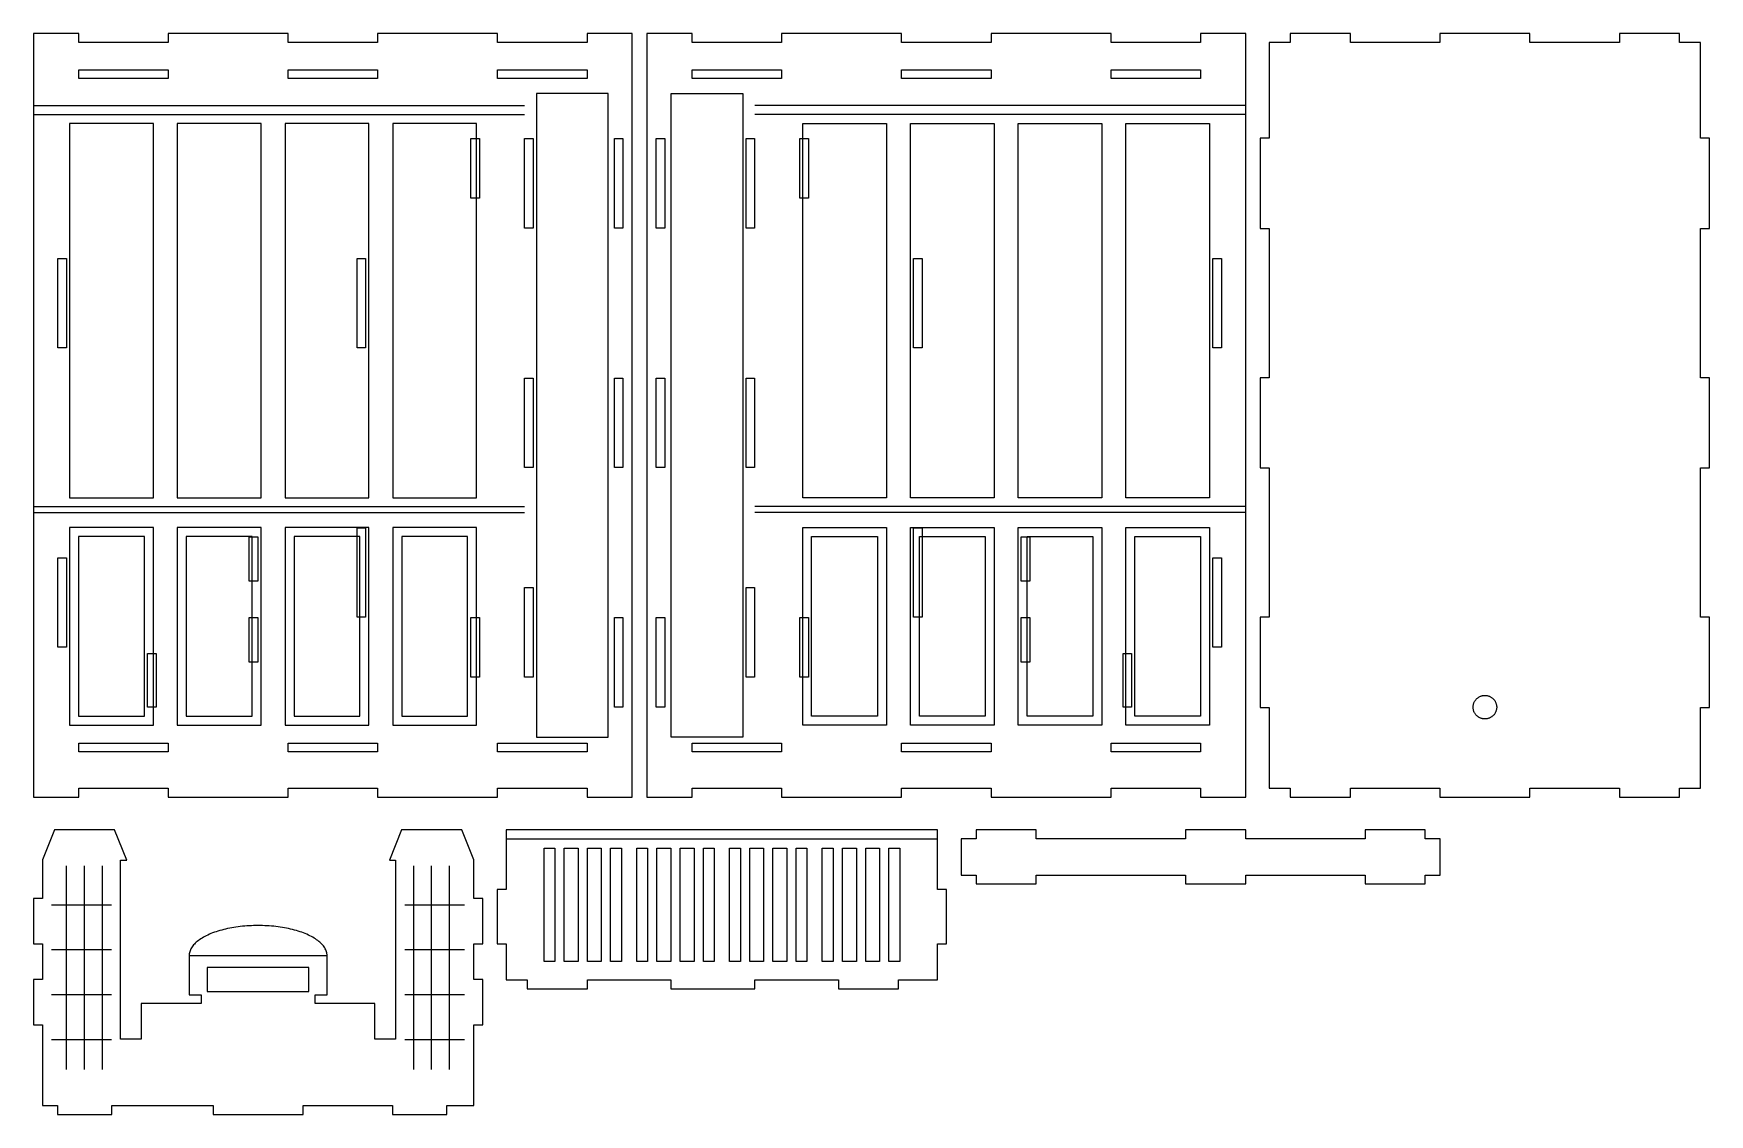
# Model space of a CAD drawing. Header units: millimetres. Extents: x 8 to 568, y 25 to 386.
import ezdxf

# ---------------------------------------------------------------- set-up
doc = ezdxf.new("R2010")
doc.units = ezdxf.units.MM
doc.layers.add('CORTE', color=1, linetype='Continuous')
doc.layers.add('GRABADO', color=5, linetype='Continuous')

msp = doc.modelspace()

# ---------------------------------------------------------------- linework, layer by layer
at = {"layer": 'CORTE'}
for points in [[(208.06, 386.06), (192.94, 386.06), (192.94, 383.06), (163.06, 383.06), (163.06, 386.06), (122.94, 386.06), (122.94, 383.06), (93.06, 383.06), (93.06, 386.06), (52.94, 386.06), (52.94, 383.06), (23.06, 383.06), (23.06, 386.06), (7.94, 386.06), (7.94, 130.94), (23.06, 130.94), (23.06, 133.94), (52.94, 133.94), (52.94, 130.94), (93.06, 130.94), (93.06, 133.94), (122.94, 133.94), (122.94, 130.94), (163.06, 130.94), (163.06, 133.94), (192.94, 133.94), (192.94, 130.94), (208.06, 130.94), (208.06, 386.06)], [(212.94, 386.06), (212.94, 130.94), (228.06, 130.94), (228.06, 133.94), (257.94, 133.94), (257.94, 130.94), (298.06, 130.94), (298.06, 133.94), (327.94, 133.94), (327.94, 130.94), (368.06, 130.94), (368.06, 133.94), (397.94, 133.94), (397.94, 130.94), (413.06, 130.94), (413.06, 386.06), (397.94, 386.06), (397.94, 383.06), (368.06, 383.06), (368.06, 386.06), (327.94, 386.06), (327.94, 383.06), (298.06, 383.06), (298.06, 386.06), (257.94, 386.06), (257.94, 383.06), (228.06, 383.06), (228.06, 386.06), (212.94, 386.06)], [(420.94, 160.94), (420.94, 133.94), (427.94, 133.94), (427.94, 130.94), (448.06, 130.94), (448.06, 133.94), (477.94, 133.94), (477.94, 130.94), (508.06, 130.94), (508.06, 133.94), (537.94, 133.94), (537.94, 130.94), (558.06, 130.94), (558.06, 133.94), (565.06, 133.94), (565.06, 160.94), (568.06, 160.94), (568.06, 191.06), (565.06, 191.06), (565.06, 240.94), (568.06, 240.94), (568.06, 271.06), (565.06, 271.06), (565.06, 320.94), (568.06, 320.94), (568.06, 351.06), (565.06, 351.06), (565.06, 383.06), (558.06, 383.06), (558.06, 386.06), (537.94, 386.06), (537.94, 383.06), (508.06, 383.06), (508.06, 386.06), (477.94, 386.06), (477.94, 383.06), (448.06, 383.06), (448.06, 386.06), (427.94, 386.06), (427.94, 383.06), (420.94, 383.06), (420.94, 351.06), (417.94, 351.06), (417.94, 320.94), (420.94, 320.94), (420.94, 271.06), (417.94, 271.06), (417.94, 240.94), (420.94, 240.94), (420.94, 191.06), (417.94, 191.06), (417.94, 160.94), (420.94, 160.94)], [(52.94, 371.06), (23.06, 371.06), (23.06, 373.94), (52.94, 373.94), (52.94, 371.06)], [(122.94, 371.06), (93.06, 371.06), (93.06, 373.94), (122.94, 373.94), (122.94, 371.06)], [(192.94, 371.06), (163.06, 371.06), (163.06, 373.94), (192.94, 373.94), (192.94, 371.06)], [(228.06, 371.06), (228.06, 373.94), (257.94, 373.94), (257.94, 371.06), (228.06, 371.06)], [(298.06, 371.06), (298.06, 373.94), (327.94, 373.94), (327.94, 371.06), (298.06, 371.06)], [(368.06, 371.06), (368.06, 373.94), (397.94, 373.94), (397.94, 371.06), (368.06, 371.06)], [(156.94, 331.06), (154.06, 331.06), (154.06, 350.94), (156.94, 350.94), (156.94, 331.06)], [(174.94, 321.06), (172.06, 321.06), (172.06, 350.94), (174.94, 350.94), (174.94, 321.06)], [(204.94, 321.06), (202.06, 321.06), (202.06, 350.94), (204.94, 350.94), (204.94, 321.06)], [(216.06, 321.06), (216.06, 350.94), (218.94, 350.94), (218.94, 321.06), (216.06, 321.06)], [(246.06, 321.06), (246.06, 350.94), (248.94, 350.94), (248.94, 321.06), (246.06, 321.06)], [(264.06, 331.06), (264.06, 350.94), (266.94, 350.94), (266.94, 331.06), (264.06, 331.06)], [(18.94, 281.06), (16.06, 281.06), (16.06, 310.94), (18.94, 310.94), (18.94, 281.06)], [(118.94, 281.06), (116.06, 281.06), (116.06, 310.94), (118.94, 310.94), (118.94, 281.06)], [(302.06, 281.06), (302.06, 310.94), (304.94, 310.94), (304.94, 281.06), (302.06, 281.06)], [(402.06, 281.06), (402.06, 310.94), (404.94, 310.94), (404.94, 281.06), (402.06, 281.06)], [(174.94, 241.06), (172.06, 241.06), (172.06, 270.94), (174.94, 270.94), (174.94, 241.06)], [(204.94, 270.94), (204.94, 241.06), (202.06, 241.06), (202.06, 270.94), (204.94, 270.94)], [(216.06, 270.94), (218.94, 270.94), (218.94, 241.06), (216.06, 241.06), (216.06, 270.94)], [(246.06, 241.06), (246.06, 270.94), (248.94, 270.94), (248.94, 241.06), (246.06, 241.06)], [(118.94, 191.06), (116.06, 191.06), (116.06, 220.94), (118.94, 220.94), (118.94, 191.06)], [(302.06, 191.06), (302.06, 220.94), (304.94, 220.94), (304.94, 191.06), (302.06, 191.06)], [(82.94, 203.06), (80.06, 203.06), (80.06, 217.94), (82.94, 217.94), (82.94, 203.06)], [(338.06, 203.06), (338.06, 217.94), (340.94, 217.94), (340.94, 203.06), (338.06, 203.06)], [(18.94, 210.94), (18.94, 181.06), (16.06, 181.06), (16.06, 210.94), (18.94, 210.94)], [(402.06, 210.94), (404.94, 210.94), (404.94, 181.06), (402.06, 181.06), (402.06, 210.94)], [(174.94, 171.06), (172.06, 171.06), (172.06, 200.94), (174.94, 200.94), (174.94, 171.06)], [(246.06, 171.06), (246.06, 200.94), (248.94, 200.94), (248.94, 171.06), (246.06, 171.06)], [(82.94, 176.06), (80.06, 176.06), (80.06, 190.94), (82.94, 190.94), (82.94, 176.06)], [(156.94, 171.06), (154.06, 171.06), (154.06, 190.94), (156.94, 190.94), (156.94, 171.06)], [(204.94, 161.06), (202.06, 161.06), (202.06, 190.94), (204.94, 190.94), (204.94, 161.06)], [(216.06, 161.06), (216.06, 190.94), (218.94, 190.94), (218.94, 161.06), (216.06, 161.06)], [(264.06, 171.06), (264.06, 190.94), (266.94, 190.94), (266.94, 171.06), (264.06, 171.06)], [(338.06, 176.06), (338.06, 190.94), (340.94, 190.94), (340.94, 176.06), (338.06, 176.06)], [(48.94, 161.06), (46.06, 161.06), (46.06, 178.94), (48.94, 178.94), (48.94, 161.06)], [(372.06, 161.06), (372.06, 178.94), (374.94, 178.94), (374.94, 161.06), (372.06, 161.06)], [(496.94, 161.19), (496.94, 161), (496.94, 160.81), (496.92, 160.61), (496.9, 160.42), (496.86, 160.23), (496.82, 160.04), (496.77, 159.86), (496.71, 159.67), (496.64, 159.49), (496.56, 159.32), (496.47, 159.14), (496.38, 158.97), (496.28, 158.81), (496.16, 158.65), (496.05, 158.5), (495.92, 158.35), (495.79, 158.21), (495.65, 158.08), (495.5, 157.95), (495.35, 157.84), (495.19, 157.72), (495.03, 157.62), (494.86, 157.53), (494.68, 157.44), (494.51, 157.36), (494.33, 157.29), (494.14, 157.23), (493.96, 157.18), (493.77, 157.14), (493.58, 157.1), (493.39, 157.08), (493.19, 157.06), (493, 157.06), (492.81, 157.06), (492.61, 157.08), (492.42, 157.1), (492.23, 157.14), (492.04, 157.18), (491.86, 157.23), (491.67, 157.29), (491.49, 157.36), (491.32, 157.44), (491.14, 157.53), (490.97, 157.62), (490.81, 157.72), (490.65, 157.84), (490.5, 157.95), (490.35, 158.08), (490.21, 158.21), (490.08, 158.35), (489.95, 158.5), (489.84, 158.65), (489.72, 158.81), (489.62, 158.97), (489.53, 159.14), (489.44, 159.32), (489.36, 159.49), (489.29, 159.67), (489.23, 159.86), (489.18, 160.04), (489.14, 160.23), (489.1, 160.42), (489.08, 160.61), (489.06, 160.81), (489.06, 161), (489.06, 161.19), (489.08, 161.39), (489.1, 161.58), (489.14, 161.77), (489.18, 161.96), (489.23, 162.14), (489.29, 162.33), (489.36, 162.51), (489.44, 162.68), (489.53, 162.86), (489.62, 163.03), (489.72, 163.19), (489.84, 163.35), (489.95, 163.5), (490.08, 163.65), (490.21, 163.79), (490.35, 163.92), (490.5, 164.05), (490.65, 164.16), (490.81, 164.28), (490.97, 164.38), (491.14, 164.47), (491.32, 164.56), (491.49, 164.64), (491.67, 164.71), (491.86, 164.77), (492.04, 164.82), (492.23, 164.86), (492.42, 164.9), (492.61, 164.92), (492.81, 164.94), (493, 164.94), (493.19, 164.94), (493.39, 164.92), (493.58, 164.9), (493.77, 164.86), (493.96, 164.82), (494.14, 164.77), (494.33, 164.71), (494.51, 164.64), (494.68, 164.56), (494.86, 164.47), (495.03, 164.38), (495.19, 164.28), (495.35, 164.16), (495.5, 164.05), (495.65, 163.92), (495.79, 163.79), (495.92, 163.65), (496.05, 163.5), (496.16, 163.35), (496.28, 163.19), (496.38, 163.03), (496.47, 162.86), (496.56, 162.68), (496.64, 162.51), (496.71, 162.33), (496.77, 162.14), (496.82, 161.96), (496.86, 161.77), (496.9, 161.58), (496.92, 161.39), (496.94, 161.19)], [(52.94, 146.06), (23.06, 146.06), (23.06, 148.94), (52.94, 148.94), (52.94, 146.06)], [(122.94, 148.94), (122.94, 146.06), (93.06, 146.06), (93.06, 148.94), (122.94, 148.94)], [(192.94, 146.06), (163.06, 146.06), (163.06, 148.94), (192.94, 148.94), (192.94, 146.06)], [(228.06, 146.06), (228.06, 148.94), (257.94, 148.94), (257.94, 146.06), (228.06, 146.06)], [(298.06, 148.94), (327.94, 148.94), (327.94, 146.06), (298.06, 146.06), (298.06, 148.94)], [(368.06, 146.06), (368.06, 148.94), (397.94, 148.94), (397.94, 146.06), (368.06, 146.06)], [(34.06, 24.94), (34.06, 27.94), (67.94, 27.94), (67.94, 24.94), (98.06, 24.94), (98.06, 27.94), (127.94, 27.94), (127.94, 24.94), (146.06, 24.94), (146.06, 27.94), (155.06, 27.94), (155.06, 54.94), (158.06, 54.94), (158.06, 70.06), (155.06, 70.06), (155.06, 81.94), (158.06, 81.94), (158.06, 97.06), (155.06, 97.06), (155.06, 110.01), (151.04, 120.06), (130.96, 120.06), (126.91, 109.94), (128.94, 109.94), (128.94, 50.06), (122.06, 50.06), (122.06, 62.06), (102.06, 62.06), (102.06, 64.94), (106.06, 64.94), (106.06, 78), (106.05, 78.33), (106.01, 78.66), (105.95, 78.99), (105.86, 79.32), (105.75, 79.65), (105.61, 79.98), (105.45, 80.3), (105.27, 80.62), (105.06, 80.94), (104.83, 81.25), (104.57, 81.56), (104.29, 81.87), (103.99, 82.17), (103.67, 82.47), (103.32, 82.76), (102.95, 83.05), (102.57, 83.33), (102.16, 83.61), (101.73, 83.88), (101.28, 84.14), (100.81, 84.4), (100.32, 84.65), (99.81, 84.89), (99.29, 85.13), (98.75, 85.35), (98.19, 85.57), (97.61, 85.79), (97.02, 85.99), (96.41, 86.19), (95.79, 86.37), (95.16, 86.55), (94.51, 86.72), (93.86, 86.88), (93.19, 87.03), (92.5, 87.17), (91.81, 87.3), (91.11, 87.42), (90.4, 87.53), (89.68, 87.63), (88.96, 87.72), (88.23, 87.8), (87.49, 87.87), (86.75, 87.93), (86.01, 87.97), (85.26, 88.01), (84.51, 88.04), (83.75, 88.05), (83, 88.06), (82.25, 88.05), (81.49, 88.04), (80.74, 88.01), (79.99, 87.97), (79.25, 87.93), (78.51, 87.87), (77.77, 87.8), (77.04, 87.72), (76.32, 87.63), (75.6, 87.53), (74.89, 87.42), (74.19, 87.3), (73.5, 87.17), (72.81, 87.03), (72.14, 86.88), (71.49, 86.72), (70.84, 86.55), (70.21, 86.37), (69.59, 86.19), (68.98, 85.99), (68.39, 85.79), (67.81, 85.57), (67.25, 85.35), (66.71, 85.13), (66.19, 84.89), (65.68, 84.65), (65.19, 84.4), (64.72, 84.14), (64.27, 83.88), (63.84, 83.61), (63.43, 83.33), (63.05, 83.05), (62.68, 82.76), (62.33, 82.47), (62.01, 82.17), (61.71, 81.87), (61.43, 81.56), (61.17, 81.25), (60.94, 80.94), (60.73, 80.62), (60.55, 80.3), (60.39, 79.98), (60.25, 79.65), (60.14, 79.32), (60.05, 78.99), (59.99, 78.66), (59.95, 78.33), (59.94, 78), (59.94, 64.94), (63.94, 64.94), (63.94, 62.06), (43.94, 62.06), (43.94, 50.06), (37.06, 50.06), (37.06, 109.94), (39.09, 109.94), (35.04, 120.06), (14.96, 120.06), (10.94, 110.01), (10.94, 97.06), (7.94, 97.06), (7.94, 81.94), (10.94, 81.94), (10.94, 70.06), (7.94, 70.06), (7.94, 54.94), (10.94, 54.94), (10.94, 27.94), (15.94, 27.94), (15.94, 24.94), (34.06, 24.94)], [(165.94, 69.94), (172.94, 69.94), (172.94, 66.94), (193.06, 66.94), (193.06, 69.94), (220.94, 69.94), (220.94, 66.94), (249.06, 66.94), (249.06, 69.94), (276.94, 69.94), (276.94, 66.94), (297.06, 66.94), (297.06, 69.94), (310.06, 69.94), (310.06, 81.94), (313.06, 81.94), (313.06, 100.06), (310.06, 100.06), (310.06, 120.06), (165.94, 120.06), (165.94, 100.06), (162.94, 100.06), (162.94, 81.94), (165.94, 81.94), (165.94, 69.94)], [(322.94, 104.94), (322.94, 101.94), (343.06, 101.94), (343.06, 104.94), (392.94, 104.94), (392.94, 101.94), (413.06, 101.94), (413.06, 104.94), (452.94, 104.94), (452.94, 101.94), (473.06, 101.94), (473.06, 104.94), (478.06, 104.94), (478.06, 117.06), (473.06, 117.06), (473.06, 120.06), (452.94, 120.06), (452.94, 117.06), (413.06, 117.06), (413.06, 120.06), (392.94, 120.06), (392.94, 117.06), (343.06, 117.06), (343.06, 120.06), (322.94, 120.06), (322.94, 117.06), (317.94, 117.06), (317.94, 104.94), (322.94, 104.94)], [(178.56, 113.94), (182.19, 113.94), (182.19, 76.06), (178.56, 76.06), (178.56, 113.94)], [(185.31, 113.94), (189.94, 113.94), (189.94, 76.06), (185.31, 76.06), (185.31, 113.94)], [(193.06, 113.94), (197.69, 113.94), (197.69, 76.06), (193.06, 76.06), (193.06, 113.94)], [(200.81, 113.94), (204.44, 113.94), (204.44, 76.06), (200.81, 76.06), (200.81, 113.94)], [(209.56, 113.94), (213.19, 113.94), (213.19, 76.06), (209.56, 76.06), (209.56, 113.94)], [(216.31, 113.94), (220.94, 113.94), (220.94, 76.06), (216.31, 76.06), (216.31, 113.94)], [(224.06, 113.94), (228.69, 113.94), (228.69, 76.06), (224.06, 76.06), (224.06, 113.94)], [(231.81, 113.94), (235.44, 113.94), (235.44, 76.06), (231.81, 76.06), (231.81, 113.94)], [(240.56, 113.94), (244.19, 113.94), (244.19, 76.06), (240.56, 76.06), (240.56, 113.94)], [(247.31, 113.94), (251.94, 113.94), (251.94, 76.06), (247.31, 76.06), (247.31, 113.94)], [(255.06, 113.94), (259.69, 113.94), (259.69, 76.06), (255.06, 76.06), (255.06, 113.94)], [(262.81, 113.94), (266.44, 113.94), (266.44, 76.06), (262.81, 76.06), (262.81, 113.94)], [(271.56, 113.94), (275.19, 113.94), (275.19, 76.06), (271.56, 76.06), (271.56, 113.94)], [(278.31, 113.94), (282.94, 113.94), (282.94, 76.06), (278.31, 76.06), (278.31, 113.94)], [(286.06, 113.94), (290.69, 113.94), (290.69, 76.06), (286.06, 76.06), (286.06, 113.94)], [(293.81, 113.94), (297.44, 113.94), (297.44, 76.06), (293.81, 76.06), (293.81, 113.94)]]:
    msp.add_lwpolyline(points, close=True, dxfattribs=at)
at = {"layer": 'GRABADO'}
for points in [[(200, 151), (200, 366), (176, 366), (176, 151), (200, 151)], [(221, 151), (221, 366), (245, 366), (245, 151), (221, 151)], [(8, 362), (172, 362)], [(8, 359), (172, 359)], [(413, 362), (249, 362)], [(413, 359), (249, 359)], [(48, 231), (48, 356), (20, 356), (20, 231), (48, 231)], [(84, 231), (84, 356), (56, 356), (56, 231), (84, 231)], [(120, 231), (120, 356), (92, 356), (92, 231), (120, 231)], [(156, 231), (156, 356), (128, 356), (128, 231), (156, 231)], [(265, 231), (265, 356), (293, 356), (293, 231), (265, 231)], [(301, 231), (301, 356), (329, 356), (329, 231), (301, 231)], [(337, 231), (337, 356), (365, 356), (365, 231), (337, 231)], [(373, 231), (373, 356), (401, 356), (401, 231), (373, 231)], [(8, 228), (172, 228)], [(8, 226), (172, 226)], [(413, 228), (249, 228)], [(413, 226), (249, 226)], [(48, 155), (48, 221), (20, 221), (20, 155), (48, 155)], [(84, 155), (84, 221), (56, 221), (56, 155), (84, 155)], [(120, 155), (120, 221), (92, 221), (92, 155), (120, 155)], [(156, 155), (156, 221), (128, 221), (128, 155), (156, 155)], [(265, 155), (265, 221), (293, 221), (293, 155), (265, 155)], [(301, 155), (301, 221), (329, 221), (329, 155), (301, 155)], [(337, 155), (337, 221), (365, 221), (365, 155), (337, 155)], [(373, 155), (373, 221), (401, 221), (401, 155), (373, 155)], [(45, 158), (45, 218), (23, 218), (23, 158), (45, 158)], [(81, 158), (81, 218), (59, 218), (59, 158), (81, 158)], [(117, 158), (117, 218), (95, 218), (95, 158), (117, 158)], [(153, 158), (153, 218), (131, 218), (131, 158), (153, 158)], [(268, 158), (268, 218), (290, 218), (290, 158), (268, 158)], [(304, 158), (304, 218), (326, 218), (326, 158), (304, 158)], [(340, 158), (340, 218), (362, 218), (362, 158), (340, 158)], [(376, 158), (376, 218), (398, 218), (398, 158), (376, 158)], [(166, 117), (310, 117)], [(19, 40), (19, 108)], [(25, 40), (25, 108)], [(31, 40), (31, 108)], [(135, 40), (135, 108)], [(141, 40), (141, 108)], [(147, 40), (147, 108)], [(14, 95), (34, 95)], [(132, 95), (152, 95)], [(14, 80), (34, 80)], [(132, 80), (152, 80)], [(60, 78), (106, 78)], [(100, 66), (100, 74), (66, 74), (66, 66), (100, 66)], [(14, 65), (34, 65)], [(132, 65), (152, 65)], [(14, 50), (34, 50)], [(132, 50), (152, 50)]]:
    msp.add_lwpolyline(points, dxfattribs=at)

doc.saveas('drawing.dxf')
